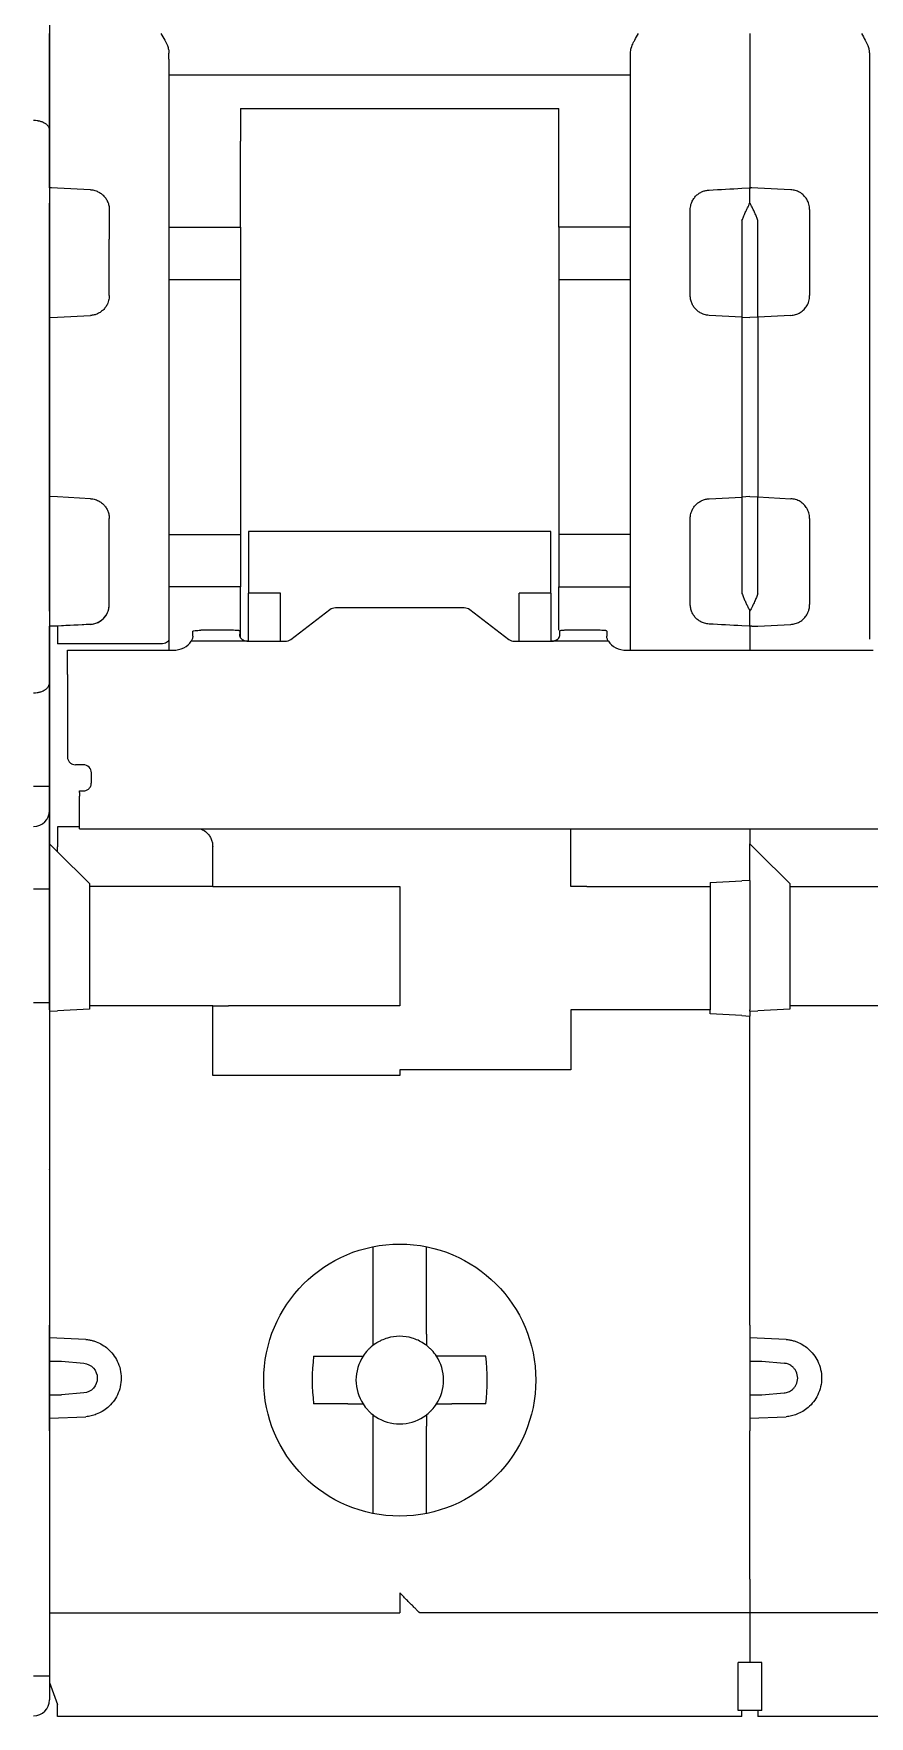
# Model space of a CAD drawing. Header units: millimetres. Extents: x 1359 to 3577, y 1336 to 3557.
# Drawn here: x 1860.97 to 1881.97, y 2922.51 to 2964.79 of the extents above; entities that cross this region are included whole.
import ezdxf

# ---------------------------------------------------------------- set-up
doc = ezdxf.new("R2010")
doc.units = ezdxf.units.MM
doc.layers.add('000-PI-Oprema', color=30, linetype='Continuous', lineweight=5)

msp = doc.modelspace()

# ---------------------------------------------------------------- linework, layer by layer
at = {"layer": '000-PI-Oprema', "color": 0, "linetype": 'ByBlock', "lineweight": 0}
for p, q in [((1861.371, 2988.969), (1861.371, 2962.358)), ((1861.371, 2988.969), (1861.371, 2962.358)), ((1861.371, 2962.358), (1861.371, 2948.48)), ((1861.371, 2948.48), (1861.371, 2945.869)), ((1861.371, 2945.869), (1860.971, 2945.869)), ((1861.371, 2945.869), (1861.371, 2945.269)), ((1861.371, 2945.269), (1861.371, 2943.294)), ((1861.371, 2943.294), (1860.971, 2943.294)), ((1861.371, 2943.294), (1861.371, 2940.444)), ((1860.971, 2940.444), (1861.371, 2940.444)), ((1861.371, 2940.444), (1861.371, 2923.519)), ((1861.371, 2923.519), (1860.971, 2923.519)), ((1861.371, 2923.519), (1861.371, 2922.919))]:
    msp.add_line(p, q, dxfattribs=at)
at = {"layer": '000-PI-Oprema', "color": 0, "lineweight": 0}
for p, q in [((1878.971, 2964.789), (1878.971, 2963.547)), ((1864.371, 2963.758), (1875.971, 2963.758)), ((1878.971, 2963.547), (1878.971, 2960.914)), ((1866.171, 2962.912), (1874.171, 2962.912)), ((1861.417, 2960.913), (1861.389, 2960.914)), ((1861.571, 2960.908), (1861.417, 2960.913)), ((1862.397, 2960.867), (1861.571, 2960.91)), ((1861.571, 2960.908), (1861.571, 2960.91)), ((1862.397, 2960.861), (1862.397, 2960.867)), ((1878.771, 2960.903), (1878.952, 2960.912)), ((1879.017, 2960.913), (1878.989, 2960.914)), ((1879.171, 2960.908), (1879.017, 2960.913)), ((1879.997, 2960.867), (1879.171, 2960.91)), ((1879.997, 2960.867), (1879.997, 2960.861)), ((1861.371, 2957.654), (1861.371, 2960.531)), ((1864.371, 2959.923), (1866.171, 2959.923)), ((1875.971, 2959.923), (1874.171, 2959.923)), ((1878.771, 2960.094), (1878.771, 2957.667)), ((1879.171, 2957.665), (1879.171, 2960.096)), ((1864.371, 2958.612), (1866.171, 2958.612)), ((1874.171, 2958.612), (1875.971, 2958.612)), ((1861.571, 2957.665), (1862.397, 2957.708)), ((1878.771, 2957.667), (1877.945, 2957.71)), ((1879.997, 2957.708), (1879.171, 2957.665)), ((1861.371, 2957.654), (1861.571, 2957.665)), ((1878.771, 2957.667), (1878.971, 2957.656)), ((1879.171, 2957.665), (1878.971, 2957.654)), ((1861.571, 2953.148), (1861.371, 2953.158)), ((1861.371, 2952.106), (1861.371, 2953.158)), ((1862.397, 2953.104), (1861.571, 2953.148)), ((1877.945, 2953.103), (1878.771, 2953.146)), ((1878.971, 2953.156), (1878.771, 2953.146)), ((1878.771, 2953.146), (1878.771, 2950.718)), ((1878.971, 2953.158), (1879.171, 2953.148)), ((1879.171, 2953.148), (1879.997, 2953.104)), ((1879.171, 2950.716), (1879.171, 2953.148)), ((1864.371, 2952.2), (1866.171, 2952.2)), ((1866.371, 2952.277), (1866.371, 2950.726)), ((1873.971, 2952.277), (1866.371, 2952.277)), ((1873.971, 2950.726), (1873.971, 2952.277)), ((1875.971, 2952.2), (1874.171, 2952.2)), ((1866.171, 2950.89), (1864.371, 2950.89)), ((1866.171, 2949.606), (1866.171, 2950.89)), ((1867.171, 2950.726), (1866.371, 2950.726)), ((1866.371, 2949.524), (1866.371, 2950.726)), ((1867.171, 2949.524), (1867.171, 2950.726)), ((1873.971, 2950.726), (1873.171, 2950.726)), ((1873.171, 2949.524), (1873.171, 2950.726)), ((1873.971, 2950.726), (1873.971, 2949.524)), ((1874.171, 2949.799), (1874.171, 2950.89)), ((1874.171, 2950.89), (1875.971, 2950.89)), ((1867.43, 2949.569), (1868.413, 2950.322)), ((1868.554, 2950.367), (1871.788, 2950.367)), ((1871.93, 2950.322), (1872.913, 2949.569)), ((1861.389, 2949.898), (1862.397, 2949.951)), ((1861.571, 2949.902), (1861.571, 2949.904)), ((1862.397, 2949.945), (1862.397, 2949.951)), ((1864.971, 2949.701), (1864.971, 2949.779)), ((1865.954, 2949.797), (1865.171, 2949.797)), ((1866.154, 2949.779), (1866.154, 2949.701)), ((1874.188, 2949.779), (1874.188, 2949.701)), ((1875.172, 2949.797), (1874.388, 2949.797)), ((1875.372, 2949.779), (1875.372, 2949.701)), ((1875.971, 2949.306), (1875.971, 2949.729)), ((1878.952, 2949.9), (1878.771, 2949.91)), ((1878.971, 2949.899), (1878.971, 2949.294)), ((1879.017, 2949.899), (1879.171, 2949.904)), ((1879.171, 2949.902), (1879.997, 2949.945)), ((1879.171, 2949.904), (1879.171, 2949.902)), ((1864.171, 2949.454), (1861.571, 2949.454)), ((1861.821, 2948.682), (1861.821, 2949.294)), ((1861.821, 2949.294), (1864.471, 2949.294)), ((1864.371, 2949.577), (1864.371, 2949.294)), ((1866.354, 2949.524), (1864.929, 2949.524)), ((1866.354, 2949.524), (1867.288, 2949.524)), ((1873.054, 2949.524), (1873.988, 2949.524)), ((1875.413, 2949.524), (1873.988, 2949.524)), ((1875.872, 2949.294), (1882.071, 2949.294)), ((1861.821, 2948.025), (1861.821, 2946.616)), ((1862.221, 2946.417), (1862.021, 2946.417)), ((1861.371, 2945.706), (1861.371, 2946.023)), ((1862.421, 2945.968), (1862.421, 2946.217)), ((1861.371, 2944.432), (1861.371, 2945.706)), ((1862.121, 2945.763), (1862.221, 2945.763)), ((1862.121, 2945.719), (1862.121, 2945.763)), ((1862.121, 2945.719), (1862.121, 2945.63)), ((1862.121, 2944.856), (1861.571, 2944.856)), ((1862.121, 2944.808), (1866.221, 2944.808)), ((1866.221, 2944.809), (1891.721, 2944.809)), ((1874.471, 2943.356), (1874.471, 2944.809)), ((1878.971, 2944.809), (1878.971, 2944.432)), ((1861.371, 2940.256), (1861.371, 2944.432)), ((1861.371, 2944.432), (1861.571, 2944.232)), ((1861.571, 2944.232), (1861.571, 2944.356)), ((1861.571, 2944.232), (1862.371, 2943.432)), ((1865.471, 2943.356), (1865.471, 2944.356)), ((1878.971, 2944.432), (1879.171, 2944.232)), ((1878.971, 2943.509), (1878.971, 2944.432)), ((1879.171, 2944.232), (1879.971, 2943.432)), ((1862.371, 2943.432), (1862.371, 2943.356)), ((1865.471, 2943.356), (1862.371, 2943.356)), ((1862.371, 2943.356), (1862.371, 2940.356)), ((1865.471, 2943.356), (1865.871, 2943.356)), ((1865.871, 2943.356), (1870.171, 2943.356)), ((1870.171, 2943.356), (1870.171, 2940.356)), ((1874.871, 2943.356), (1874.471, 2943.356)), ((1874.871, 2943.356), (1877.971, 2943.356)), ((1877.971, 2943.456), (1878.771, 2943.498)), ((1877.971, 2943.456), (1877.971, 2943.356)), ((1877.971, 2943.356), (1877.971, 2940.256)), ((1878.971, 2943.509), (1878.771, 2943.498)), ((1878.971, 2943.509), (1878.971, 2940.256)), ((1879.971, 2943.432), (1879.971, 2943.356)), ((1879.971, 2943.356), (1883.071, 2943.356)), ((1879.971, 2943.356), (1879.971, 2940.356)), ((1861.371, 2941.256), (1861.366, 2941.261)), ((1861.371, 2940.228), (1861.571, 2940.238)), ((1861.371, 2940.228), (1861.371, 2932.333)), ((1862.371, 2940.28), (1861.571, 2940.238)), ((1862.371, 2940.356), (1862.371, 2940.28)), ((1865.471, 2940.356), (1862.371, 2940.356)), ((1865.471, 2938.606), (1865.471, 2940.356)), ((1865.471, 2940.356), (1865.871, 2940.356)), ((1870.171, 2940.356), (1865.871, 2940.356)), ((1874.871, 2940.256), (1874.471, 2940.256)), ((1874.471, 2940.256), (1874.471, 2938.756)), ((1877.971, 2940.256), (1874.871, 2940.256)), ((1877.971, 2940.156), (1877.971, 2940.256)), ((1878.771, 2940.114), (1877.971, 2940.156)), ((1878.771, 2940.114), (1878.971, 2940.104)), ((1878.971, 2940.228), (1878.971, 2940.256)), ((1878.971, 2940.228), (1879.171, 2940.238)), ((1878.971, 2940.228), (1878.971, 2940.104)), ((1878.971, 2932.333), (1878.971, 2940.104)), ((1879.971, 2940.28), (1879.171, 2940.238)), ((1879.971, 2940.356), (1879.971, 2940.28)), ((1883.071, 2940.356), (1879.971, 2940.356)), ((1870.171, 2938.756), (1870.171, 2938.606)), ((1874.471, 2938.756), (1870.171, 2938.756)), ((1870.171, 2938.606), (1865.471, 2938.606)), ((1861.366, 2936.251), (1861.371, 2936.256)), ((1869.496, 2934.295), (1869.496, 2934.232)), ((1869.496, 2934.232), (1869.496, 2932.113)), ((1870.846, 2934.232), (1870.846, 2934.295)), ((1870.846, 2932.113), (1870.846, 2934.232)), ((1861.371, 2932.159), (1861.371, 2932.332)), ((1878.971, 2932.333), (1878.971, 2929.68)), ((1862.281, 2931.978), (1861.371, 2932.016)), ((1869.496, 2932.113), (1869.496, 2931.825)), ((1870.846, 2932.113), (1870.846, 2931.825)), ((1879.881, 2931.978), (1878.971, 2932.016)), ((1868.007, 2931.556), (1868.865, 2931.556)), ((1872.335, 2931.556), (1871.477, 2931.556)), ((1861.371, 2930.584), (1861.371, 2931.429)), ((1861.671, 2931.429), (1862.229, 2931.38)), ((1879.271, 2931.429), (1879.829, 2931.38)), ((1862.229, 2930.633), (1861.671, 2930.584)), ((1879.271, 2930.584), (1879.829, 2930.633)), ((1868.865, 2930.356), (1868.007, 2930.356)), ((1872.335, 2930.356), (1871.477, 2930.356)), ((1861.371, 2929.997), (1862.281, 2930.035)), ((1869.496, 2930.088), (1869.496, 2929.8)), ((1869.496, 2929.8), (1869.496, 2927.68)), ((1870.846, 2930.088), (1870.846, 2929.8)), ((1870.846, 2927.68), (1870.846, 2929.8)), ((1878.971, 2929.997), (1879.881, 2930.035)), ((1861.371, 2929.68), (1861.371, 2929.734)), ((1861.371, 2929.68), (1861.371, 2925.956)), ((1878.971, 2925.956), (1878.971, 2929.68)), ((1869.496, 2927.68), (1869.496, 2927.606)), ((1870.846, 2927.606), (1870.846, 2927.68)), ((1861.371, 2925.956), (1861.371, 2923.356)), ((1878.971, 2925.956), (1878.971, 2923.856)), ((1861.371, 2925.106), (1870.171, 2925.106)), ((1878.971, 2925.106), (1870.671, 2925.106)), ((1887.771, 2925.106), (1878.971, 2925.106)), ((1879.271, 2923.856), (1878.671, 2923.856)), ((1861.371, 2923.356), (1861.571, 2922.807)), ((1878.771, 2922.656), (1878.671, 2922.656)), ((1879.171, 2922.656), (1878.771, 2922.656)), ((1879.271, 2922.656), (1879.171, 2922.656)), ((1866.371, 2922.506), (1861.571, 2922.506)), ((1873.991, 2922.506), (1866.371, 2922.506)), ((1878.771, 2922.506), (1873.991, 2922.506)), ((1883.971, 2922.506), (1879.171, 2922.506))]:
    msp.add_line(p, q, dxfattribs=at)
at = {"layer": '000-PI-Oprema', "color": 0, "lineweight": 0, "flags": 128}
msp.add_lwpolyline([(1864.371, 2949.577), (1864.367, 2949.553), (1864.356, 2949.53), (1864.338, 2949.509), (1864.313, 2949.49), (1864.282, 2949.475), (1864.248, 2949.464), (1864.21, 2949.457), (1864.171, 2949.454)], dxfattribs=at)
at = {"layer": '000-PI-Oprema', "color": 0, "lineweight": 0}
msp.add_circle((1870.171, 2930.956), 3.418, dxfattribs=at)
at = {"layer": '000-PI-Oprema', "color": 0, "linetype": 'ByBlock', "lineweight": 0}
for centre in [(1860.971, 2945.269), (1860.971, 2922.919)]:
    msp.add_arc(centre, 0.4, 270, 0, dxfattribs=at)
at = {"layer": '000-PI-Oprema', "color": 0, "lineweight": 0}
for start, end in [(136.9319, 146.9443), (135, 136.9319), (133.0681, 135), (123.0557, 133.0681), (46.9319, 56.9443), (33.0557, 43.0681), (213.0557, 223.0681), (316.9319, 326.9443), (223.0681, 225), (225, 226.9319), (226.9319, 236.9443), (303.0557, 313.0681), (315, 316.9319)]:
    msp.add_arc((1870.171, 2930.956), 1.1, start, end, dxfattribs=at)
for points, knots in [([(1861.371, 2963.547), (1861.371, 2963.561), (1861.371, 2963.587), (1861.371, 2963.634), (1861.371, 2963.687), (1861.371, 2963.767), (1861.371, 2963.882), (1861.371, 2964.042), (1861.371, 2964.218), (1861.371, 2964.405), (1861.371, 2964.596), (1861.371, 2964.725), (1861.371, 2964.789)], [0, 0, 0, 0, 0.061391, 0.122427, 0.18342, 0.24468, 0.372209, 0.500076, 0.627605, 0.755472, 0.877481, 1, 1, 1, 1]), ([(1864.171, 2964.789), (1864.205, 2964.736), (1864.252, 2964.662), (1864.303, 2964.563), (1864.337, 2964.485), (1864.364, 2964.398), (1864.369, 2964.331), (1864.371, 2964.299)], [0, 0, 0, 0, 0.350015, 0.493309, 0.624855, 0.821183, 1, 1, 1, 1]), ([(1875.971, 2964.299), (1875.972, 2964.32), (1875.974, 2964.364), (1875.989, 2964.43), (1876.01, 2964.496), (1876.04, 2964.563), (1876.091, 2964.662), (1876.138, 2964.737), (1876.171, 2964.789)], [0, 0, 0, 0, 0.117446, 0.242847, 0.378002, 0.506391, 0.652474, 1, 1, 1, 1]), ([(1881.771, 2964.789), (1881.805, 2964.736), (1881.852, 2964.662), (1881.903, 2964.562), (1881.937, 2964.485), (1881.964, 2964.398), (1881.969, 2964.331), (1881.971, 2964.299)], [0, 0, 0, 0, 0.350596, 0.493868, 0.625405, 0.821427, 1, 1, 1, 1]), ([(1864.371, 2964.145), (1864.371, 2964.105), (1864.371, 2964.024), (1864.371, 2963.893), (1864.371, 2963.753), (1864.371, 2963.606), (1864.371, 2963.45), (1864.371, 2963.285), (1864.371, 2963.113), (1864.371, 2962.872), (1864.371, 2962.553), (1864.371, 2962.142), (1864.371, 2961.705), (1864.371, 2961.392), (1864.371, 2961.235)], [0, 0, 0, 0, 0.062736, 0.125281, 0.187695, 0.250043, 0.312387, 0.374792, 0.437318, 0.500031, 0.625212, 0.749931, 0.874692, 1, 1, 1, 1]), ([(1875.971, 2964.145), (1875.971, 2964.155), (1875.971, 2964.174), (1875.971, 2964.21), (1875.971, 2964.252), (1875.971, 2964.283), (1875.971, 2964.299)], [0, 0, 0, 0, 0.251193, 0.5, 0.748807, 1, 1, 1, 1]), ([(1875.971, 2961.083), (1875.971, 2961.167), (1875.971, 2961.333), (1875.971, 2961.575), (1875.971, 2961.81), (1875.971, 2962.037), (1875.971, 2962.257), (1875.971, 2962.47), (1875.971, 2962.676), (1875.971, 2962.94), (1875.971, 2963.249), (1875.971, 2963.585), (1875.971, 2963.889), (1875.971, 2964.06), (1875.971, 2964.145)], [0, 0, 0, 0, 0.062754, 0.125301, 0.187708, 0.250043, 0.312375, 0.374772, 0.437302, 0.500033, 0.625237, 0.749935, 0.874674, 1, 1, 1, 1]), ([(1881.971, 2964.299), (1881.971, 2964.283), (1881.971, 2964.252), (1881.971, 2964.21), (1881.971, 2964.174), (1881.971, 2964.155), (1881.971, 2964.145)], [0, 0, 0, 0, 0.251193, 0.5, 0.748807, 1, 1, 1, 1]), ([(1881.971, 2964.145), (1881.971, 2964.105), (1881.971, 2964.024), (1881.971, 2963.893), (1881.971, 2963.753), (1881.971, 2963.606), (1881.971, 2963.45), (1881.971, 2963.285), (1881.971, 2963.113), (1881.971, 2962.872), (1881.971, 2962.553), (1881.971, 2962.142), (1881.971, 2961.705), (1881.971, 2961.392), (1881.971, 2961.235)], [0, 0, 0, 0, 0.062736, 0.125281, 0.187695, 0.250043, 0.312387, 0.374792, 0.437318, 0.500031, 0.625212, 0.749931, 0.874692, 1, 1, 1, 1]), ([(1861.371, 2960.914), (1861.371, 2960.985), (1861.371, 2961.128), (1861.371, 2961.334), (1861.371, 2961.535), (1861.371, 2961.73), (1861.371, 2961.918), (1861.371, 2962.101), (1861.371, 2962.277), (1861.371, 2962.504), (1861.371, 2962.77), (1861.371, 2963.06), (1861.371, 2963.323), (1861.371, 2963.472), (1861.371, 2963.547)], [0, 0, 0, 0, 0.062728, 0.125271, 0.18769, 0.250045, 0.312396, 0.374804, 0.437328, 0.500029, 0.625194, 0.749922, 0.874696, 1, 1, 1, 1]), ([(1866.171, 2962.912), (1866.171, 2962.871), (1866.171, 2962.788), (1866.171, 2962.67), (1866.171, 2962.557), (1866.171, 2962.414), (1866.171, 2962.249), (1866.171, 2962.141), (1866.171, 2962.088)], [0, 0, 0, 0, 0.125424, 0.250193, 0.374902, 0.500146, 0.749703, 1, 1, 1, 1]), ([(1874.171, 2962.088), (1874.171, 2962.114), (1874.171, 2962.166), (1874.171, 2962.254), (1874.171, 2962.348), (1874.171, 2962.483), (1874.171, 2962.667), (1874.171, 2962.83), (1874.171, 2962.912)], [0, 0, 0, 0, 0.125424, 0.250193, 0.374902, 0.500146, 0.749703, 1, 1, 1, 1]), ([(1874.171, 2959.923), (1874.171, 2959.994), (1874.171, 2960.136), (1874.171, 2960.342), (1874.171, 2960.543), (1874.171, 2960.739), (1874.171, 2960.929), (1874.171, 2961.175), (1874.171, 2961.467), (1874.171, 2961.794), (1874.171, 2961.99), (1874.171, 2962.088)], [0, 0, 0, 0, 0.083508, 0.166833, 0.25006, 0.333277, 0.416572, 0.500032, 0.666688, 0.83311, 1, 1, 1, 1]), ([(1864.371, 2961.235), (1864.371, 2961.171), (1864.371, 2961.044), (1864.371, 2960.845), (1864.371, 2960.643), (1864.371, 2960.435), (1864.371, 2960.223), (1864.371, 2960.006), (1864.371, 2959.784), (1864.371, 2959.633), (1864.371, 2959.558)], [0, 0, 0, 0, 0.12575, 0.250858, 0.375537, 0.5, 0.624463, 0.749142, 0.87425, 1, 1, 1, 1]), ([(1875.971, 2959.69), (1875.971, 2959.761), (1875.971, 2959.903), (1875.971, 2960.111), (1875.971, 2960.315), (1875.971, 2960.514), (1875.971, 2960.709), (1875.971, 2960.899), (1875.971, 2961.022), (1875.971, 2961.083)], [0, 0, 0, 0, 0.143512, 0.28637, 0.428834, 0.571166, 0.71363, 0.856488, 1, 1, 1, 1]), ([(1881.971, 2961.235), (1881.971, 2961.171), (1881.971, 2961.044), (1881.971, 2960.845), (1881.971, 2960.643), (1881.971, 2960.435), (1881.971, 2960.223), (1881.971, 2960.006), (1881.971, 2959.784), (1881.971, 2959.633), (1881.971, 2959.558)], [0, 0, 0, 0, 0.12575, 0.250858, 0.375537, 0.5, 0.624463, 0.749142, 0.87425, 1, 1, 1, 1]), ([(1862.397, 2960.867), (1862.417, 2960.865), (1862.456, 2960.862), (1862.512, 2960.849), (1862.578, 2960.825), (1862.65, 2960.786), (1862.724, 2960.727), (1862.787, 2960.653), (1862.834, 2960.566), (1862.865, 2960.47), (1862.869, 2960.403), (1862.871, 2960.369)], [0, 0, 0, 0, 0.071618, 0.143308, 0.216363, 0.334035, 0.455285, 0.587191, 0.721903, 0.860899, 1, 1, 1, 1]), ([(1877.471, 2960.36), (1877.472, 2960.383), (1877.474, 2960.428), (1877.488, 2960.494), (1877.514, 2960.568), (1877.557, 2960.646), (1877.619, 2960.72), (1877.693, 2960.779), (1877.774, 2960.822), (1877.858, 2960.851), (1877.916, 2960.857), (1877.945, 2960.86)], [0, 0, 0, 0, 0.093221, 0.185813, 0.279137, 0.41434, 0.546905, 0.668022, 0.785627, 0.893606, 1, 1, 1, 1]), ([(1880.471, 2960.369), (1880.47, 2960.392), (1880.469, 2960.437), (1880.454, 2960.503), (1880.429, 2960.576), (1880.386, 2960.653), (1880.317, 2960.735), (1880.225, 2960.804), (1880.113, 2960.853), (1880.035, 2960.863), (1879.997, 2960.867)], [0, 0, 0, 0, 0.092601, 0.18543, 0.278489, 0.413813, 0.545287, 0.709927, 0.860804, 1, 1, 1, 1]), ([(1878.771, 2960.094), (1878.784, 2960.126), (1878.811, 2960.195), (1878.857, 2960.301), (1878.911, 2960.417), (1878.95, 2960.491), (1878.971, 2960.53)], [0, 0, 0, 0, 0.193415, 0.424448, 0.693252, 1, 1, 1, 1]), ([(1879.171, 2960.096), (1879.159, 2960.128), (1879.134, 2960.191), (1879.095, 2960.282), (1879.055, 2960.369), (1879.013, 2960.453), (1878.985, 2960.505), (1878.971, 2960.531)], [0, 0, 0, 0, 0.194202, 0.390464, 0.589612, 0.792498, 1, 1, 1, 1]), ([(1866.171, 2959.923), (1866.171, 2959.874), (1866.171, 2959.776), (1866.171, 2959.56), (1866.171, 2959.321), (1866.171, 2959.076), (1866.171, 2958.856), (1866.171, 2958.691), (1866.171, 2958.635), (1866.171, 2958.612)], [0, 0, 0, 0, 0.150243, 0.300485, 0.450729, 0.600973, 0.751216, 0.901461, 1, 1, 1, 1]), ([(1874.171, 2959.923), (1874.171, 2959.874), (1874.171, 2959.776), (1874.171, 2959.56), (1874.171, 2959.321), (1874.171, 2959.076), (1874.171, 2958.856), (1874.171, 2958.691), (1874.171, 2958.635), (1874.171, 2958.612)], [0, 0, 0, 0, 0.150243, 0.300485, 0.450729, 0.600973, 0.751216, 0.901461, 1, 1, 1, 1]), ([(1862.871, 2958.207), (1862.871, 2958.327), (1862.871, 2958.566), (1862.871, 2958.921), (1862.871, 2959.274), (1862.871, 2959.506), (1862.871, 2959.622)], [0, 0, 0, 0, 0.2501, 0.5, 0.7499, 1, 1, 1, 1]), ([(1864.371, 2959.558), (1864.371, 2959.447), (1864.371, 2959.225), (1864.371, 2958.89), (1864.371, 2958.552), (1864.371, 2958.212), (1864.371, 2957.87), (1864.371, 2957.291), (1864.371, 2956.471), (1864.371, 2955.406), (1864.371, 2954.342), (1864.371, 2953.406), (1864.371, 2952.6), (1864.371, 2951.921), (1864.371, 2951.477), (1864.371, 2951.255)], [0, 0, 0, 0, 0.041447, 0.082829, 0.124176, 0.16552, 0.206891, 0.248321, 0.374134, 0.500011, 0.625824, 0.751702, 0.834467, 0.91715, 1, 1, 1, 1]), ([(1875.971, 2951.123), (1875.971, 2951.237), (1875.971, 2951.465), (1875.971, 2951.81), (1875.971, 2952.158), (1875.971, 2952.508), (1875.971, 2952.862), (1875.971, 2953.459), (1875.971, 2954.306), (1875.971, 2955.406), (1875.971, 2956.506), (1875.971, 2957.473), (1875.971, 2958.305), (1875.971, 2959.005), (1875.971, 2959.461), (1875.971, 2959.69)], [0, 0, 0, 0, 0.041431, 0.082793, 0.124119, 0.165441, 0.206793, 0.248207, 0.374079, 0.500012, 0.625883, 0.751817, 0.834548, 0.917188, 1, 1, 1, 1]), ([(1881.971, 2959.558), (1881.971, 2959.447), (1881.971, 2959.225), (1881.971, 2958.89), (1881.971, 2958.552), (1881.971, 2958.212), (1881.971, 2957.87), (1881.971, 2957.291), (1881.971, 2956.471), (1881.971, 2955.406), (1881.971, 2954.342), (1881.971, 2953.406), (1881.971, 2952.6), (1881.971, 2951.921), (1881.971, 2951.477), (1881.971, 2951.255)], [0, 0, 0, 0, 0.041447, 0.082829, 0.124176, 0.16552, 0.206891, 0.248321, 0.374134, 0.500011, 0.625824, 0.751702, 0.834467, 0.91715, 1, 1, 1, 1]), ([(1866.171, 2958.612), (1866.171, 2958.529), (1866.171, 2958.362), (1866.171, 2958.107), (1866.171, 2957.85), (1866.171, 2957.59), (1866.171, 2957.327), (1866.171, 2956.88), (1866.171, 2956.24), (1866.171, 2955.406), (1866.171, 2954.573), (1866.171, 2953.844), (1866.171, 2953.222), (1866.171, 2952.703), (1866.171, 2952.368), (1866.171, 2952.2)], [0, 0, 0, 0, 0.041319, 0.082538, 0.123706, 0.164869, 0.206076, 0.247373, 0.373654, 0.500018, 0.626299, 0.752662, 0.835118, 0.917437, 1, 1, 1, 1]), ([(1874.171, 2958.612), (1874.171, 2957.605), (1874.171, 2956.506), (1874.171, 2954.307), (1874.171, 2953.208), (1874.171, 2952.2)], [0, 0, 0, 0, 0.5, 0.5, 1, 1, 1, 1]), ([(1862.871, 2958.207), (1862.871, 2958.186), (1862.869, 2958.144), (1862.856, 2958.081), (1862.833, 2958.01), (1862.794, 2957.935), (1862.735, 2957.86), (1862.663, 2957.797), (1862.581, 2957.75), (1862.491, 2957.718), (1862.429, 2957.711), (1862.397, 2957.708)], [0, 0, 0, 0, 0.085507, 0.170147, 0.255273, 0.381189, 0.506725, 0.630753, 0.754527, 0.877113, 1, 1, 1, 1]), ([(1877.945, 2957.71), (1877.924, 2957.712), (1877.882, 2957.715), (1877.821, 2957.731), (1877.753, 2957.757), (1877.68, 2957.799), (1877.608, 2957.862), (1877.549, 2957.936), (1877.505, 2958.021), (1877.476, 2958.113), (1877.473, 2958.177), (1877.471, 2958.209)], [0, 0, 0, 0, 0.082209, 0.16366, 0.245689, 0.369303, 0.493372, 0.618767, 0.744744, 0.872104, 1, 1, 1, 1]), ([(1879.997, 2957.708), (1880.018, 2957.71), (1880.059, 2957.714), (1880.12, 2957.729), (1880.178, 2957.751), (1880.234, 2957.781), (1880.286, 2957.817), (1880.345, 2957.872), (1880.407, 2957.953), (1880.46, 2958.07), (1880.467, 2958.16), (1880.471, 2958.207)], [0, 0, 0, 0, 0.080411, 0.161533, 0.243405, 0.326066, 0.409552, 0.493901, 0.642123, 0.810797, 1, 1, 1, 1]), ([(1861.371, 2953.158), (1861.371, 2953.264), (1861.371, 2953.477), (1861.371, 2953.796), (1861.371, 2954.117), (1861.371, 2954.438), (1861.371, 2954.76), (1861.371, 2955.083), (1861.371, 2955.487), (1861.371, 2955.972), (1861.371, 2956.535), (1861.371, 2957.097), (1861.371, 2957.468), (1861.371, 2957.654)], [0, 0, 0, 0, 0.071572, 0.143012, 0.214372, 0.285701, 0.357051, 0.428472, 0.500015, 0.625079, 0.749917, 0.8748, 1, 1, 1, 1]), ([(1878.771, 2957.667), (1878.771, 2957.56), (1878.771, 2957.346), (1878.771, 2957.024), (1878.771, 2956.702), (1878.771, 2956.379), (1878.771, 2956.055), (1878.771, 2955.731), (1878.771, 2955.325), (1878.771, 2954.838), (1878.771, 2954.272), (1878.771, 2953.707), (1878.771, 2953.333), (1878.771, 2953.146)], [0, 0, 0, 0, 0.071556, 0.142997, 0.214365, 0.285706, 0.357065, 0.428486, 0.500013, 0.625062, 0.749916, 0.874816, 1, 1, 1, 1]), ([(1862.397, 2953.104), (1862.418, 2953.103), (1862.46, 2953.099), (1862.521, 2953.083), (1862.59, 2953.057), (1862.663, 2953.015), (1862.735, 2952.953), (1862.794, 2952.878), (1862.838, 2952.793), (1862.866, 2952.701), (1862.87, 2952.637), (1862.871, 2952.605)], [0, 0, 0, 0, 0.082205, 0.163652, 0.245679, 0.369354, 0.493482, 0.618917, 0.744935, 0.872201, 1, 1, 1, 1]), ([(1877.471, 2952.603), (1877.472, 2952.625), (1877.474, 2952.667), (1877.486, 2952.73), (1877.51, 2952.801), (1877.549, 2952.876), (1877.608, 2952.951), (1877.68, 2953.013), (1877.762, 2953.06), (1877.851, 2953.093), (1877.914, 2953.099), (1877.945, 2953.103)], [0, 0, 0, 0, 0.085573, 0.170275, 0.255463, 0.381339, 0.506835, 0.630803, 0.754517, 0.877108, 1, 1, 1, 1]), ([(1880.471, 2952.605), (1880.47, 2952.629), (1880.468, 2952.677), (1880.453, 2952.745), (1880.431, 2952.806), (1880.402, 2952.861), (1880.369, 2952.909), (1880.317, 2952.97), (1880.237, 2953.035), (1880.121, 2953.089), (1880.038, 2953.099), (1879.997, 2953.104)], [0, 0, 0, 0, 0.097376, 0.189595, 0.276665, 0.358598, 0.435408, 0.507112, 0.674555, 0.83875, 1, 1, 1, 1]), ([(1862.871, 2951.19), (1862.871, 2951.306), (1862.871, 2951.539), (1862.871, 2951.892), (1862.871, 2952.247), (1862.871, 2952.486), (1862.871, 2952.605)], [0, 0, 0, 0, 0.2501, 0.5, 0.7499, 1, 1, 1, 1]), ([(1866.171, 2952.2), (1866.171, 2952.178), (1866.171, 2952.122), (1866.171, 2951.957), (1866.171, 2951.737), (1866.171, 2951.492), (1866.171, 2951.252), (1866.171, 2951.036), (1866.171, 2950.939), (1866.171, 2950.89)], [0, 0, 0, 0, 0.098539, 0.248784, 0.399027, 0.54927, 0.699515, 0.849757, 1, 1, 1, 1]), ([(1874.171, 2952.2), (1874.171, 2952.178), (1874.171, 2952.122), (1874.171, 2951.957), (1874.171, 2951.737), (1874.171, 2951.492), (1874.171, 2951.252), (1874.171, 2951.036), (1874.171, 2950.939), (1874.171, 2950.89)], [0, 0, 0, 0, 0.098539, 0.248784, 0.399027, 0.54927, 0.699515, 0.849757, 1, 1, 1, 1]), ([(1861.371, 2950.281), (1861.371, 2950.281), (1861.371, 2950.608), (1861.371, 2950.991), (1861.371, 2951.48), (1861.371, 2951.834), (1861.371, 2952.063), (1861.371, 2952.092), (1861.371, 2952.106)], [0, 0, 0, 0, 0.008736, 0.206989, 0.405242, 0.603494, 0.801747, 1, 1, 1, 1]), ([(1862.871, 2950.443), (1862.871, 2950.504), (1862.871, 2950.625), (1862.871, 2950.811), (1862.871, 2950.999), (1862.871, 2951.126), (1862.871, 2951.19)], [0, 0, 0, 0, 0.25014, 0.5, 0.74986, 1, 1, 1, 1]), ([(1864.371, 2951.255), (1864.371, 2951.179), (1864.371, 2951.028), (1864.371, 2950.807), (1864.371, 2950.59), (1864.371, 2950.378), (1864.371, 2950.17), (1864.371, 2949.967), (1864.371, 2949.769), (1864.371, 2949.641), (1864.371, 2949.577)], [0, 0, 0, 0, 0.12575, 0.250858, 0.375537, 0.5, 0.624463, 0.749142, 0.87425, 1, 1, 1, 1]), ([(1875.971, 2949.729), (1875.971, 2949.791), (1875.971, 2949.913), (1875.971, 2950.103), (1875.971, 2950.298), (1875.971, 2950.497), (1875.971, 2950.701), (1875.971, 2950.909), (1875.971, 2951.052), (1875.971, 2951.123)], [0, 0, 0, 0, 0.143512, 0.28637, 0.428834, 0.571166, 0.71363, 0.856488, 1, 1, 1, 1]), ([(1881.971, 2951.255), (1881.971, 2951.179), (1881.971, 2951.028), (1881.971, 2950.807), (1881.971, 2950.59), (1881.971, 2950.378), (1881.971, 2950.17), (1881.971, 2949.967), (1881.971, 2949.769), (1881.971, 2949.641), (1881.971, 2949.577)], [0, 0, 0, 0, 0.12575, 0.250858, 0.375537, 0.5, 0.624463, 0.749142, 0.87425, 1, 1, 1, 1]), ([(1878.771, 2950.718), (1878.784, 2950.687), (1878.809, 2950.623), (1878.848, 2950.532), (1878.888, 2950.445), (1878.929, 2950.361), (1878.957, 2950.309), (1878.971, 2950.283)], [0, 0, 0, 0, 0.1942, 0.390457, 0.5896, 0.792488, 1, 1, 1, 1]), ([(1879.171, 2950.716), (1879.159, 2950.685), (1879.131, 2950.616), (1879.085, 2950.51), (1879.031, 2950.394), (1878.992, 2950.32), (1878.971, 2950.281)], [0, 0, 0, 0, 0.193384, 0.424408, 0.693222, 1, 1, 1, 1]), ([(1862.397, 2949.951), (1862.439, 2949.953), (1862.485, 2949.961), (1862.585, 2949.995), (1862.638, 2950.022), (1862.738, 2950.104), (1862.784, 2950.159), (1862.852, 2950.293), (1862.871, 2950.371), (1862.871, 2950.45)], [0, 0, 0, 0, 0.25, 0.25, 0.5, 0.5, 0.75, 0.75, 1, 1, 1, 1]), ([(1862.397, 2949.945), (1862.416, 2949.947), (1862.454, 2949.95), (1862.51, 2949.963), (1862.566, 2949.983), (1862.62, 2950.009), (1862.673, 2950.044), (1862.73, 2950.093), (1862.793, 2950.167), (1862.84, 2950.26), (1862.867, 2950.357), (1862.87, 2950.414), (1862.871, 2950.443)], [0, 0, 0, 0, 0.068374, 0.139377, 0.213319, 0.290477, 0.371094, 0.455382, 0.587277, 0.761474, 0.880592, 1, 1, 1, 1]), ([(1877.945, 2949.953), (1877.926, 2949.955), (1877.887, 2949.958), (1877.831, 2949.971), (1877.765, 2949.995), (1877.693, 2950.033), (1877.619, 2950.093), (1877.556, 2950.167), (1877.509, 2950.254), (1877.477, 2950.351), (1877.473, 2950.418), (1877.471, 2950.452)], [0, 0, 0, 0, 0.070996, 0.142095, 0.214573, 0.332083, 0.453298, 0.585758, 0.72107, 0.860537, 1, 1, 1, 1]), ([(1879.997, 2949.945), (1880.016, 2949.947), (1880.054, 2949.95), (1880.11, 2949.963), (1880.166, 2949.983), (1880.22, 2950.009), (1880.273, 2950.044), (1880.33, 2950.093), (1880.393, 2950.167), (1880.44, 2950.26), (1880.467, 2950.357), (1880.47, 2950.414), (1880.471, 2950.443)], [0, 0, 0, 0, 0.068374, 0.139376, 0.213318, 0.290476, 0.371092, 0.45538, 0.587276, 0.76147, 0.88059, 1, 1, 1, 1]), ([(1861.371, 2947.265), (1861.371, 2947.302), (1861.371, 2947.375), (1861.371, 2947.495), (1861.371, 2947.622), (1861.371, 2947.756), (1861.371, 2947.897), (1861.371, 2948.046), (1861.371, 2948.202), (1861.371, 2948.42), (1861.371, 2948.708), (1861.371, 2949.08), (1861.371, 2949.475), (1861.371, 2949.757), (1861.371, 2949.899)], [0, 0, 0, 0, 0.062728, 0.125271, 0.18769, 0.250045, 0.312396, 0.374804, 0.437328, 0.500029, 0.625194, 0.749922, 0.874696, 1, 1, 1, 1]), ([(1861.571, 2949.904), (1861.545, 2949.903), (1861.492, 2949.902), (1861.442, 2949.9), (1861.417, 2949.899)], [0, 0, 0, 0, 0.508632, 1, 1, 1, 1]), ([(1864.971, 2949.779), (1864.971, 2949.784), (1864.993, 2949.789), (1865.067, 2949.795), (1865.119, 2949.797), (1865.171, 2949.797)], [0, 0, 0, 0, 0.5, 0.5, 1, 1, 1, 1]), ([(1864.971, 2949.651), (1864.971, 2949.659), (1864.971, 2949.676), (1864.971, 2949.693), (1864.971, 2949.698), (1864.971, 2949.701)], [0, 0, 0, 0, 0.334189, 0.665811, 1, 1, 1, 1]), ([(1866.154, 2949.779), (1866.154, 2949.781), (1866.152, 2949.783), (1866.14, 2949.786), (1866.122, 2949.789), (1866.089, 2949.793), (1866.033, 2949.796), (1865.981, 2949.797), (1865.954, 2949.797)], [0, 0, 0, 0, 0.128148, 0.251094, 0.373747, 0.501054, 0.748354, 1, 1, 1, 1]), ([(1874.388, 2949.797), (1874.375, 2949.797), (1874.349, 2949.797), (1874.311, 2949.796), (1874.276, 2949.794), (1874.236, 2949.791), (1874.196, 2949.786), (1874.191, 2949.782), (1874.188, 2949.779)], [0, 0, 0, 0, 0.128148, 0.251094, 0.373747, 0.501054, 0.748354, 1, 1, 1, 1]), ([(1875.372, 2949.779), (1875.371, 2949.781), (1875.369, 2949.783), (1875.358, 2949.786), (1875.339, 2949.789), (1875.306, 2949.793), (1875.251, 2949.796), (1875.198, 2949.797), (1875.172, 2949.797)], [0, 0, 0, 0, 0.128148, 0.251094, 0.373747, 0.501054, 0.748354, 1, 1, 1, 1]), ([(1875.372, 2949.701), (1875.372, 2949.698), (1875.372, 2949.693), (1875.372, 2949.676), (1875.372, 2949.659), (1875.372, 2949.651)], [0, 0, 0, 0, 0.334189, 0.665811, 1, 1, 1, 1]), ([(1864.471, 2949.294), (1864.568, 2949.294), (1864.664, 2949.317), (1864.826, 2949.398), (1864.891, 2949.456), (1864.929, 2949.524)], [0, 0, 0, 0, 0.5, 0.5, 1, 1, 1, 1]), ([(1864.971, 2949.651), (1864.971, 2949.642), (1864.97, 2949.625), (1864.961, 2949.594), (1864.949, 2949.561), (1864.936, 2949.536), (1864.929, 2949.524)], [0, 0, 0, 0, 0.256458, 0.506841, 0.753776, 1, 1, 1, 1]), ([(1866.154, 2949.651), (1866.155, 2949.645), (1866.156, 2949.633), (1866.167, 2949.611), (1866.184, 2949.589), (1866.214, 2949.565), (1866.268, 2949.533), (1866.321, 2949.528), (1866.354, 2949.524)], [0, 0, 0, 0, 0.121269, 0.244591, 0.370821, 0.500756, 0.692101, 1, 1, 1, 1]), ([(1873.988, 2949.524), (1874.003, 2949.525), (1874.03, 2949.526), (1874.067, 2949.535), (1874.095, 2949.547), (1874.116, 2949.558), (1874.147, 2949.578), (1874.181, 2949.612), (1874.186, 2949.638), (1874.188, 2949.651)], [0, 0, 0, 0, 0.138294, 0.257669, 0.358107, 0.439606, 0.502183, 0.756685, 1, 1, 1, 1]), ([(1875.413, 2949.524), (1875.407, 2949.536), (1875.394, 2949.561), (1875.381, 2949.594), (1875.373, 2949.625), (1875.372, 2949.642), (1875.372, 2949.651)], [0, 0, 0, 0, 0.246224, 0.493159, 0.743542, 1, 1, 1, 1]), ([(1875.413, 2949.524), (1875.452, 2949.456), (1875.517, 2949.398), (1875.679, 2949.317), (1875.775, 2949.294), (1875.872, 2949.294)], [0, 0, 0, 0, 0.5, 0.5, 1, 1, 1, 1]), ([(1861.371, 2946.023), (1861.371, 2946.056), (1861.371, 2946.12), (1861.371, 2946.216), (1861.371, 2946.311), (1861.371, 2946.438), (1861.371, 2946.594), (1861.371, 2946.77), (1861.371, 2946.93), (1861.371, 2947.067), (1861.371, 2947.182), (1861.371, 2947.237), (1861.371, 2947.265)], [0, 0, 0, 0, 0.061391, 0.122427, 0.18342, 0.24468, 0.372209, 0.500076, 0.627605, 0.755472, 0.877481, 1, 1, 1, 1]), ([(1861.821, 2946.616), (1861.822, 2946.603), (1861.824, 2946.576), (1861.835, 2946.539), (1861.854, 2946.504), (1861.887, 2946.465), (1861.942, 2946.425), (1861.995, 2946.419), (1862.021, 2946.417)], [0, 0, 0, 0, 0.128148, 0.251094, 0.373747, 0.501054, 0.748354, 1, 1, 1, 1]), ([(1862.421, 2946.217), (1862.421, 2946.27), (1862.4, 2946.321), (1862.326, 2946.395), (1862.274, 2946.417), (1862.221, 2946.417)], [0, 0, 0, 0, 0.5, 0.5, 1, 1, 1, 1]), ([(1862.221, 2945.763), (1862.235, 2945.764), (1862.261, 2945.765), (1862.299, 2945.777), (1862.333, 2945.795), (1862.373, 2945.828), (1862.413, 2945.883), (1862.419, 2945.936), (1862.421, 2945.968)], [0, 0, 0, 0, 0.128148, 0.251094, 0.373747, 0.501054, 0.748354, 1, 1, 1, 1]), ([(1862.121, 2944.808), (1862.121, 2944.823), (1862.121, 2944.831), (1862.121, 2945.004), (1862.121, 2945.281), (1862.121, 2945.513), (1862.121, 2945.63)], [0, 0, 0, 0, 0.206145, 0.470763, 0.735381, 1, 1, 1, 1]), ([(1861.571, 2944.856), (1861.571, 2944.856), (1861.571, 2944.802), (1861.571, 2944.617), (1861.571, 2944.487), (1861.571, 2944.356)], [0, 0, 0, 0, 0.5, 0.5, 1, 1, 1, 1]), ([(1865.178, 2944.808), (1865.229, 2944.78), (1865.306, 2944.739), (1865.388, 2944.639), (1865.435, 2944.552), (1865.466, 2944.456), (1865.469, 2944.389), (1865.471, 2944.356)], [0, 0, 0, 0, 0.351287, 0.528122, 0.693874, 0.849103, 1, 1, 1, 1]), ([(1861.371, 2931.429), (1861.371, 2931.546), (1861.371, 2931.78), (1861.371, 2932.058), (1861.371, 2932.156), (1861.371, 2932.194)], [0, 0, 0, 0, 0.378161, 0.755931, 1, 1, 1, 1]), ([(1862.281, 2931.978), (1862.311, 2931.974), (1862.372, 2931.967), (1862.46, 2931.946), (1862.571, 2931.91), (1862.699, 2931.847), (1862.844, 2931.742), (1862.975, 2931.605), (1863.083, 2931.428), (1863.155, 2931.226), (1863.179, 2931.006), (1863.155, 2930.787), (1863.084, 2930.585), (1862.975, 2930.408), (1862.845, 2930.27), (1862.699, 2930.165), (1862.557, 2930.097), (1862.417, 2930.052), (1862.326, 2930.041), (1862.281, 2930.035)], [0, 0, 0, 0, 0.031513, 0.062834, 0.094232, 0.152293, 0.210532, 0.279327, 0.348301, 0.424071, 0.50002, 0.57579, 0.651739, 0.720534, 0.789508, 0.847569, 0.905809, 0.95275, 1, 1, 1, 1]), ([(1870.771, 2931.878), (1870.682, 2931.936), (1870.584, 2931.981), (1870.381, 2932.041), (1870.278, 2932.056), (1870.065, 2932.056), (1869.961, 2932.041), (1869.809, 2931.996), (1869.759, 2931.977), (1869.687, 2931.944), (1869.663, 2931.932), (1869.628, 2931.913), (1869.616, 2931.906), (1869.599, 2931.896), (1869.591, 2931.891), (1869.582, 2931.885), (1869.577, 2931.882), (1869.573, 2931.881), (1869.571, 2931.878)], [0, 0, 0, 0, 0.25, 0.25, 0.5, 0.5, 0.75, 0.75, 0.875, 0.875, 0.9375, 0.9375, 0.96875, 0.96875, 0.984375, 0.992188, 0.992188, 1, 1, 1, 1]), ([(1879.881, 2931.978), (1879.911, 2931.974), (1879.972, 2931.967), (1880.06, 2931.946), (1880.171, 2931.91), (1880.299, 2931.847), (1880.444, 2931.742), (1880.575, 2931.605), (1880.683, 2931.428), (1880.755, 2931.226), (1880.779, 2931.006), (1880.755, 2930.787), (1880.684, 2930.585), (1880.575, 2930.408), (1880.445, 2930.27), (1880.299, 2930.165), (1880.157, 2930.097), (1880.017, 2930.052), (1879.926, 2930.041), (1879.881, 2930.035)], [0, 0, 0, 0, 0.031513, 0.062834, 0.094232, 0.152293, 0.210532, 0.279327, 0.348301, 0.424071, 0.50002, 0.57579, 0.651739, 0.720534, 0.789508, 0.847569, 0.905809, 0.95275, 1, 1, 1, 1]), ([(1868.865, 2931.556), (1868.932, 2931.556), (1869.057, 2931.556), (1869.189, 2931.556), (1869.249, 2931.556)], [0, 0, 0, 0, 0.540007, 1, 1, 1, 1]), ([(1871.093, 2930.356), (1871.209, 2930.535), (1871.271, 2930.743), (1871.271, 2931.169), (1871.209, 2931.378), (1871.093, 2931.556)], [0, 0, 0, 0, 0.5, 0.5, 1, 1, 1, 1]), ([(1861.371, 2931.429), (1861.371, 2931.429), (1861.401, 2931.429), (1861.518, 2931.429), (1861.601, 2931.429), (1861.671, 2931.429)], [0, 0, 0, 0, 0.5, 0.5, 1, 1, 1, 1]), ([(1862.229, 2931.38), (1862.321, 2931.372), (1862.41, 2931.328), (1862.535, 2931.191), (1862.571, 2931.099), (1862.571, 2930.914), (1862.535, 2930.821), (1862.41, 2930.685), (1862.321, 2930.641), (1862.229, 2930.633)], [0, 0, 0, 0, 0.25, 0.25, 0.5, 0.5, 0.75, 0.75, 1, 1, 1, 1]), ([(1878.971, 2931.429), (1878.971, 2931.429), (1879.001, 2931.429), (1879.118, 2931.429), (1879.201, 2931.429), (1879.271, 2931.429)], [0, 0, 0, 0, 0.5, 0.5, 1, 1, 1, 1]), ([(1879.829, 2930.633), (1879.849, 2930.635), (1879.887, 2930.64), (1879.943, 2930.659), (1879.995, 2930.686), (1880.047, 2930.725), (1880.096, 2930.776), (1880.152, 2930.868), (1880.184, 2931.006), (1880.152, 2931.145), (1880.096, 2931.236), (1880.034, 2931.301), (1879.945, 2931.36), (1879.868, 2931.373), (1879.829, 2931.38)], [0, 0, 0, 0, 0.053559, 0.105722, 0.157796, 0.211095, 0.279916, 0.349203, 0.500308, 0.651412, 0.720233, 0.789521, 0.894347, 1, 1, 1, 1]), ([(1861.371, 2929.734), (1861.371, 2929.738), (1861.371, 2929.762), (1861.371, 2929.936), (1861.371, 2930.228), (1861.371, 2930.465), (1861.371, 2930.584)], [0, 0, 0, 0, 0.06983, 0.379482, 0.689581, 1, 1, 1, 1]), ([(1861.371, 2930.584), (1861.371, 2930.584), (1861.404, 2930.584), (1861.515, 2930.584), (1861.593, 2930.584), (1861.671, 2930.584)], [0, 0, 0, 0, 0.5, 0.5, 1, 1, 1, 1]), ([(1868.865, 2930.356), (1868.933, 2930.356), (1869.057, 2930.356), (1869.189, 2930.356), (1869.249, 2930.356)], [0, 0, 0, 0, 0.54278, 1, 1, 1, 1]), ([(1878.971, 2930.584), (1878.971, 2930.584), (1879.004, 2930.584), (1879.115, 2930.584), (1879.193, 2930.584), (1879.271, 2930.584)], [0, 0, 0, 0, 0.5, 0.5, 1, 1, 1, 1]), ([(1869.571, 2930.034), (1869.749, 2929.918), (1869.957, 2929.857), (1870.382, 2929.856), (1870.593, 2929.918), (1870.771, 2930.034)], [0, 0, 0, 0, 0.5, 0.5, 1, 1, 1, 1]), ([(1870.171, 2925.606), (1870.171, 2925.585), (1870.171, 2925.543), (1870.171, 2925.481), (1870.171, 2925.41), (1870.171, 2925.33), (1870.171, 2925.251), (1870.171, 2925.185), (1870.171, 2925.14), (1870.171, 2925.112), (1870.171, 2925.108), (1870.171, 2925.106)], [0, 0, 0, 0, 0.080758, 0.160392, 0.240099, 0.368585, 0.500066, 0.628554, 0.760036, 0.877963, 1, 1, 1, 1]), ([(1870.671, 2925.106), (1870.671, 2925.107), (1870.67, 2925.108), (1870.662, 2925.115), (1870.65, 2925.127), (1870.628, 2925.15), (1870.588, 2925.19), (1870.525, 2925.253), (1870.449, 2925.329), (1870.362, 2925.415), (1870.269, 2925.509), (1870.204, 2925.574), (1870.171, 2925.606)], [0, 0, 0, 0, 0.051851, 0.10362, 0.156261, 0.210683, 0.323967, 0.445967, 0.575521, 0.712834, 0.854621, 1, 1, 1, 1]), ([(1878.671, 2922.656), (1878.671, 2922.705), (1878.671, 2922.77), (1878.671, 2923.034), (1878.671, 2923.294), (1878.671, 2923.856)], [0.2858647, 0.2858647, 0.2858647, 0.2858647, 0.5, 0.5, 1, 1, 1, 1]), ([(1879.271, 2922.656), (1879.271, 2922.675), (1879.271, 2922.73), (1879.271, 2922.844), (1879.271, 2923.003), (1879.271, 2923.181), (1879.271, 2923.368), (1879.271, 2923.493), (1879.271, 2923.856)], [0.287427, 0.287427, 0.287427, 0.287427, 0.3699948, 0.5001298, 0.629921, 0.7600558, 0.879771, 1, 1, 1, 1]), ([(1861.571, 2922.506), (1861.571, 2922.507), (1861.571, 2922.509), (1861.571, 2922.521), (1861.571, 2922.544), (1861.571, 2922.585), (1861.571, 2922.65), (1861.571, 2922.725), (1861.571, 2922.78), (1861.571, 2922.807)], [0, 0, 0, 0, 0.0807576, 0.160392, 0.2400995, 0.3685854, 0.5000663, 0.6285535, 0.7387531, 0.7387531, 0.7387531, 0.7387531]), ([(1878.771, 2922.506), (1878.771, 2922.515), (1878.771, 2922.532), (1878.771, 2922.6), (1878.771, 2922.655), (1878.771, 2922.656)], [0, 0, 0, 0, 0.494587, 0.989166, 1, 1, 1, 1]), ([(1879.171, 2922.656), (1879.171, 2922.655), (1879.171, 2922.6), (1879.171, 2922.532), (1879.171, 2922.515), (1879.171, 2922.506)], [0, 0, 0, 0, 0.010834, 0.505413, 1, 1, 1, 1])]:
    msp.add_open_spline(points, degree=3, knots=knots, dxfattribs=at)
for points in [[(1864.371, 2964.145), (1864.371, 2964.181), (1864.371, 2964.234), (1864.371, 2964.299)], [(1866.171, 2959.923), (1866.171, 2960.778), (1866.171, 2961.518), (1866.171, 2962.088)], [(1861.389, 2960.914), (1861.383, 2960.914), (1861.377, 2960.914), (1861.371, 2960.914)], [(1861.371, 2960.914), (1861.371, 2960.898), (1861.371, 2960.762), (1861.371, 2960.531)], [(1877.945, 2960.86), (1878.22, 2960.874), (1878.496, 2960.888), (1878.771, 2960.903)], [(1878.952, 2960.912), (1878.958, 2960.912), (1878.965, 2960.912), (1878.971, 2960.912)], [(1878.971, 2960.914), (1878.977, 2960.914), (1878.983, 2960.914), (1878.989, 2960.914)], [(1878.971, 2960.53), (1878.971, 2960.76), (1878.971, 2960.897), (1878.971, 2960.912)], [(1862.871, 2960.369), (1862.871, 2960.128), (1862.871, 2959.878), (1862.871, 2959.622)], [(1877.471, 2959.757), (1877.471, 2959.963), (1877.471, 2960.164), (1877.471, 2960.36)], [(1880.471, 2960.369), (1880.471, 2960.128), (1880.471, 2959.878), (1880.471, 2959.622)], [(1877.471, 2958.209), (1877.471, 2958.734), (1877.471, 2959.251), (1877.471, 2959.757)], [(1880.471, 2959.622), (1880.471, 2959.159), (1880.471, 2958.686), (1880.471, 2958.207)], [(1879.171, 2957.665), (1879.171, 2956.174), (1879.171, 2954.638), (1879.171, 2953.148)], [(1877.471, 2951.056), (1877.471, 2951.562), (1877.471, 2952.079), (1877.471, 2952.603)], [(1880.471, 2952.605), (1880.471, 2952.126), (1880.471, 2951.654), (1880.471, 2951.19)], [(1877.471, 2950.452), (1877.471, 2950.648), (1877.471, 2950.85), (1877.471, 2951.056)], [(1880.471, 2951.19), (1880.471, 2950.934), (1880.471, 2950.685), (1880.471, 2950.443)], [(1861.371, 2950.281), (1861.371, 2950.051), (1861.371, 2949.914), (1861.371, 2949.899)], [(1868.413, 2950.322), (1868.45, 2950.35), (1868.502, 2950.367), (1868.554, 2950.367)], [(1871.788, 2950.367), (1871.841, 2950.367), (1871.893, 2950.35), (1871.93, 2950.322)], [(1878.971, 2949.901), (1878.971, 2949.916), (1878.971, 2950.052), (1878.971, 2950.283)], [(1861.371, 2949.899), (1861.377, 2949.898), (1861.383, 2949.898), (1861.389, 2949.898)], [(1861.417, 2949.899), (1861.407, 2949.899), (1861.398, 2949.898), (1861.389, 2949.898)], [(1862.397, 2949.945), (1862.122, 2949.931), (1861.847, 2949.917), (1861.571, 2949.902)], [(1861.571, 2949.902), (1861.571, 2949.748), (1861.571, 2949.599), (1861.571, 2949.454)], [(1866.154, 2949.651), (1866.154, 2949.678), (1866.154, 2949.696), (1866.154, 2949.701)], [(1874.188, 2949.701), (1874.188, 2949.696), (1874.188, 2949.678), (1874.188, 2949.651)], [(1878.771, 2949.91), (1878.496, 2949.924), (1878.22, 2949.938), (1877.945, 2949.953)], [(1878.971, 2949.901), (1878.965, 2949.9), (1878.958, 2949.9), (1878.952, 2949.9)], [(1878.989, 2949.898), (1878.983, 2949.898), (1878.977, 2949.899), (1878.971, 2949.899)], [(1879.017, 2949.899), (1879.007, 2949.899), (1878.998, 2949.898), (1878.989, 2949.898)], [(1867.288, 2949.524), (1867.341, 2949.524), (1867.393, 2949.541), (1867.43, 2949.569)], [(1872.913, 2949.569), (1872.95, 2949.541), (1873.002, 2949.524), (1873.054, 2949.524)], [(1861.821, 2948.682), (1861.821, 2948.501), (1861.821, 2948.259), (1861.821, 2948.025)], [(1868.007, 2931.556), (1867.959, 2931.158), (1867.959, 2930.755), (1868.007, 2930.356)], [(1869.249, 2931.556), (1869.133, 2931.378), (1869.071, 2931.169), (1869.071, 2930.956)], [(1870.922, 2931.76), (1870.931, 2931.751), (1870.94, 2931.743), (1870.949, 2931.734)], [(1870.949, 2931.734), (1870.958, 2931.725), (1870.966, 2931.716), (1870.975, 2931.707)], [(1871.477, 2931.556), (1871.354, 2931.556), (1871.227, 2931.556), (1871.093, 2931.556)], [(1872.335, 2930.356), (1872.383, 2930.754), (1872.383, 2931.158), (1872.335, 2931.556)], [(1869.071, 2930.956), (1869.071, 2930.745), (1869.134, 2930.534), (1869.249, 2930.356)], [(1871.093, 2930.356), (1871.227, 2930.356), (1871.354, 2930.356), (1871.477, 2930.356)], [(1870.949, 2930.178), (1870.94, 2930.17), (1870.931, 2930.161), (1870.922, 2930.153)]]:
    msp.add_open_spline(points, degree=3, dxfattribs=at)
at = {"layer": '000-PI-Oprema', "color": 0, "linetype": 'ByBlock', "lineweight": 0}
for points in [[(1860.971, 2962.613), (1861, 2962.613), (1861.029, 2962.611), (1861.063, 2962.606), (1861.07, 2962.605), (1861.084, 2962.603), (1861.091, 2962.601), (1861.111, 2962.597), (1861.137, 2962.591), (1861.161, 2962.583), (1861.185, 2962.574), (1861.196, 2962.569), (1861.229, 2962.554), (1861.249, 2962.543), (1861.275, 2962.525), (1861.283, 2962.519), (1861.299, 2962.506), (1861.313, 2962.492), (1861.325, 2962.478), (1861.336, 2962.464), (1861.341, 2962.457), (1861.354, 2962.435), (1861.36, 2962.42), (1861.367, 2962.397), (1861.369, 2962.385), (1861.371, 2962.374), (1861.371, 2962.366), (1861.371, 2962.362), (1861.371, 2962.358)], [(1860.971, 2948.225), (1861, 2948.225), (1861.029, 2948.227), (1861.063, 2948.232), (1861.07, 2948.233), (1861.084, 2948.235), (1861.091, 2948.237), (1861.111, 2948.241), (1861.137, 2948.247), (1861.161, 2948.255), (1861.185, 2948.264), (1861.196, 2948.269), (1861.229, 2948.284), (1861.249, 2948.295), (1861.275, 2948.313), (1861.283, 2948.319), (1861.299, 2948.332), (1861.313, 2948.346), (1861.325, 2948.359), (1861.336, 2948.374), (1861.341, 2948.381), (1861.354, 2948.403), (1861.36, 2948.418), (1861.367, 2948.441), (1861.369, 2948.453), (1861.371, 2948.464), (1861.371, 2948.472), (1861.371, 2948.476), (1861.371, 2948.48)]]:
    msp.add_open_spline(points, degree=3, knots=[0, 0, 0, 0, 0.125, 0.125, 0.15625, 0.15625, 0.1875, 0.1875, 0.25, 0.3125, 0.3125, 0.375, 0.375, 0.5, 0.5, 0.5625, 0.5625, 0.625, 0.6875, 0.6875, 0.75, 0.75, 0.875, 0.875, 0.9375, 0.96875, 0.96875, 1, 1, 1, 1], dxfattribs=at)

doc.saveas('drawing.dxf')
